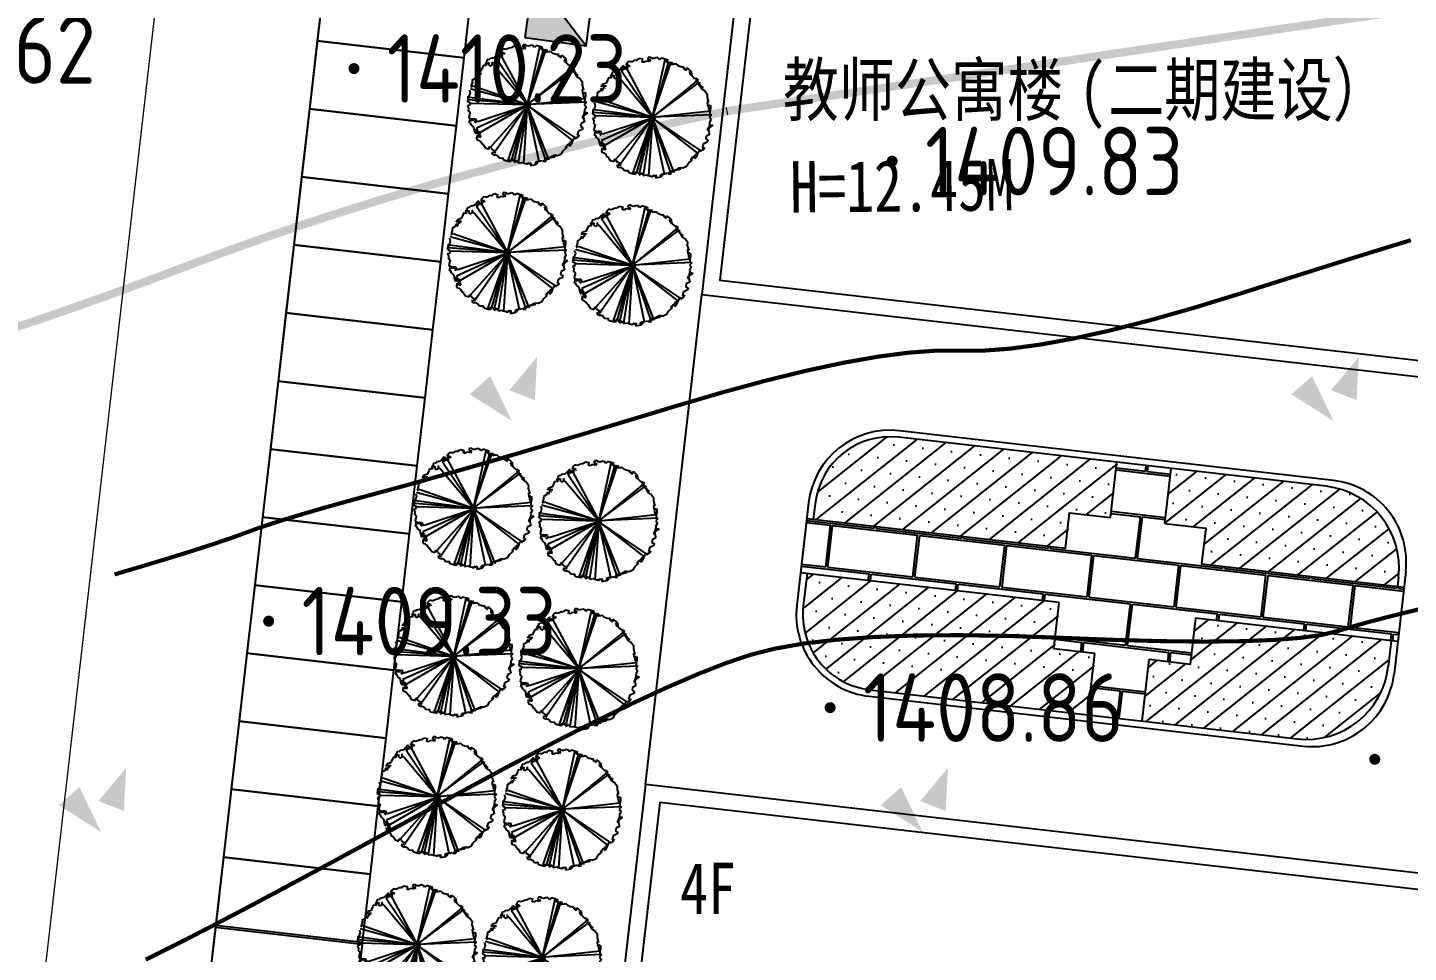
# Model space of a CAD drawing. Extents: x -2226 to 12369489, y -12501589 to 2275.
# Drawn here: x 5663798.2 to 5663848.6, y -6547780.7 to -6547747 of the extents above; entities that cross this region are included whole.
import ezdxf
from ezdxf.enums import TextEntityAlignment as Align

# ---------------------------------------------------------------- set-up
doc = ezdxf.new("R2010")
doc.units = 0
doc.header["$LTSCALE"] = 1000
doc.header["$MEASUREMENT"] = 0
doc.linetypes.add('DASHDOT2', pattern=[0.5, 0.25, -0.125, 0, -0.125])
doc.layers.get('0').update_dxf_attribs({"linetype": 'CONTINUOUS'})
for name, color, linetype in [('0-road', 33, 'CONTINUOUS'), ('0-tree', 93, 'CONTINUOUS'), ('DIM_SYMB', 3, 'CONTINUOUS'), ('DXPM', 7, 'CONTINUOUS'), ('PUB_TEXT', 7, 'CONTINUOUS'), ('停车位', 8, 'CONTINUOUS'), ('周边地形图', 8, 'CONTINUOUS'), ('建筑轮廓', 2, 'CONTINUOUS'), ('看线', 92, 'CONTINUOUS'), ('细线', 7, 'CONTINUOUS'), ('车行道', 5, 'CONTINUOUS')]:
    doc.layers.add(name, color=color, linetype=linetype)
doc.layers.add('道路红线', color=1, linetype='CONTINUOUS', lineweight=0)
doc.styles.add('HT', font='simhei.ttf', dxfattribs={"width": 0.8})
doc.styles.get("Standard").update_dxf_attribs({"font": 'GBENOR', "bigfont": 'GBCBIG'})

# ---------------------------------------------------------------- blocks, each defined once
blk = doc.blocks.new('gc090')
for points in [[(1.066664264448598, 1.447248345289473, 0, 1, 0), (0.5202711593830847, 0.0485314846702292, 1, 1, 0)], [(-1.015866279920209, 0.4106730617907255, 1, 0, 0), (0.1514897088177749, -0.9020290652614376, 0, 0, 0)]]:
    blk.add_lwpolyline(points, format="xyseb")
blk = doc.blocks.new('wqeqweq')
at = {"layer": '0-tree', "color": 76}
for p, q in [((163905.0637542964, -121938.9415297922), (163812.1347354591, -122021.4863446617)), ((163967.0155692982, -121938.9415297922), (163905.0637542964, -121938.9415297922)), ((164049.6205819687, -121835.7616427547), (163967.0155692982, -121907.9881671732)), ((163967.0155692982, -121907.9881671732), (163967.0155692982, -121938.9415297922)), ((164142.549600806, -121835.7616427547), (164049.6205819687, -121835.7616427547)), ((164183.8508108071, -121835.7616427547), (164142.549600806, -121835.7616427547)), ((164163.2002058068, -121856.3967149184), (164183.8508108071, -121835.7616427547)), ((164173.5268046409, -121928.6247480795), (164163.2002058068, -121856.3967149184)), ((164245.802625809, -121918.3064576286), (164173.5268046409, -121928.6247480795)), ((164266.4558234782, -121877.0332958203), (164245.802625809, -121918.3064576286)), ((164380.0354473157, -121835.7616427547), (164266.4558234782, -121877.0332958203)), ((164421.3366573162, -121680.9887947241), (164338.7342373141, -121701.6253756217)), ((164338.7342373141, -121701.6253756217), (164338.7342373141, -121784.1701904955)), ((164338.7342373141, -121784.1701904955), (164390.3594534814, -121784.1701904955)), ((164421.3366573162, -121856.3967149184), (164380.0354473157, -121835.7616427547)), ((164390.3594534814, -121784.1701904955), (164411.0100584817, -121753.2168278852)), ((164411.0100584817, -121753.2168278852), (164441.9872623171, -121815.1250618484)), ((164483.2884723181, -121701.6253756217), (164421.3366573162, -121680.9887947241)), ((164441.9872623171, -121815.1250618484), (164421.3366573162, -121825.4433523038)), ((164421.3366573162, -121825.4433523038), (164421.3366573162, -121856.3967149184)), ((164545.2428799883, -121691.3070851707), (164483.2884723181, -121701.6253756217)), ((164638.1718988256, -121629.3988512032), (164545.2428799883, -121691.3070851707)), ((164741.4275164969, -121650.0354321051), (164638.1718988256, -121629.3988512032)), ((164762.0781214977, -121680.9887947241), (164741.4275164969, -121650.0354321051)), ((164803.3793314994, -121608.7622702969), (164762.0781214977, -121680.9887947241)), ((164855.0071403344, -121598.4439798503), (164803.3793314994, -121608.7622702969)), ((164978.9107703382, -121598.4439798503), (164855.0071403344, -121598.4439798503)), ((165083.5171683241, -123762.9735811122), (164947.9361591717, -121608.7622702969)), ((164947.9361591717, -121608.7622702969), (164968.5867641726, -121650.0354321051)), ((164968.5867641726, -121650.0354321051), (165030.5385791739, -121660.3537225604)), ((165061.5157830093, -121608.7622702969), (164978.9107703382, -121598.4439798503)), ((165030.5385791739, -121660.3537225604), (165061.5157830093, -121691.3070851707)), ((165040.8651780085, -121639.7171416585), (165061.5157830093, -121608.7622702969)), ((165040.8651780085, -121691.3070851707), (165040.8651780085, -121639.7171416585)), ((165092.4929868447, -121680.9887947241), (165040.8651780085, -121691.3070851707)), ((165061.5157830093, -121691.3070851707), (165092.4929868447, -121691.3070851707)), ((165083.5171683241, -123762.9735811122), (165185.4220056814, -121629.3988512032)), ((165092.4929868447, -121691.3070851707), (165083.5171683241, -123762.9735811122)), ((165123.4675980106, -121660.3537225604), (165092.4929868447, -121680.9887947241)), ((165154.444801846, -121691.3070851707), (165123.4675980106, -121660.3537225604)), ((165144.1182030114, -121732.580246979), (165154.444801846, -121691.3070851707)), ((165185.4220056814, -121629.3988512032), (165257.7004195173, -121680.9887947241)), ((165257.7004195173, -121680.9887947241), (165195.7460118466, -121701.6253756217)), ((165195.7460118466, -121701.6253756217), (165247.3738206827, -121711.943666077)), ((165247.3738206827, -121711.943666077), (165329.9788333538, -121670.6705042688)), ((165329.9788333538, -121670.6705042688), (165350.629438354, -121650.0354321051)), ((165350.629438354, -121650.0354321051), (165453.8824633576, -121701.6253756217)), ((165453.8824633576, -121701.6253756217), (165515.8368710278, -121701.6253756217)), ((165515.8368710278, -121701.6253756217), (165536.4874760281, -121701.6253756217)), ((165536.4874760281, -121701.6253756217), (165660.3936987007, -121701.6253756217)), ((165722.3455137021, -121753.2168278852), (165639.7430936999, -121680.9887947241)), ((165639.7430936999, -121680.9887947241), (165732.6721125372, -121753.2168278852)), ((165660.3936987007, -121701.6253756217), (165722.3455137021, -121753.2168278852)), ((165732.6721125372, -121753.2168278852), (165753.3227175375, -121773.8519000446)), ((165753.3227175375, -121773.8519000446), (165804.9505263737, -121773.8519000446)), ((165804.9505263737, -121773.8519000446), (165784.2973287034, -121691.3070851707)), ((165784.2973287034, -121691.3070851707), (165856.5757425399, -121711.943666077)), ((165856.5757425399, -121711.943666077), (165980.4819652126, -121773.8519000446)), ((166032.1097740482, -121897.6698767223), (165928.8541563763, -121794.4884809465)), ((165928.8541563763, -121794.4884809465), (165959.8313602118, -121877.0332958203)), ((165959.8313602118, -121877.0332958203), (166063.086977883, -121918.3064576286)), ((165980.4819652126, -121773.8519000446), (166032.1097740482, -121897.6698767223)), ((166063.086977883, -121918.3064576286), (166176.6666017211, -121980.2146915961)), ((166176.6666017211, -121980.2146915961), (166197.3172067214, -121959.5781106942)), ((166197.3172067214, -121959.5781106942), (166310.8968305589, -121990.532982047)), ((166300.5728243927, -122031.8046351127), (166228.2944105568, -121969.8964011451)), ((166228.2944105568, -121969.8964011451), (166228.2944105568, -122021.4863446617)), ((163399.1148574422, -122475.4835808304), (163316.512437439, -122516.7567426386)), ((163430.092061277, -122465.1652903794), (163399.1148574422, -122475.4835808304)), ((163492.0438762789, -122351.6671128909), (163430.092061277, -122465.1652903794)), ((163533.3476789483, -122269.1222980214), (163492.0438762789, -122351.6671128909)), ((163512.6944812797, -122372.3021850503), (163584.9728951157, -122331.030531989)), ((163553.9982839491, -122434.2119277648), (163512.6944812797, -122372.3021850503)), ((163584.9728951157, -122258.8040075661), (163533.3476789483, -122269.1222980214)), ((163533.3476789483, -122454.8485086667), (163646.9273027864, -122279.4405884724)), ((165083.5171683241, -123762.9735811122), (163533.3476789483, -122454.8485086667)), ((163584.9728951157, -122392.9387659566), (163553.9982839491, -122434.2119277648)), ((163584.9728951157, -122331.030531989), (163584.9728951157, -122258.8040075661)), ((163595.2994939508, -122361.9854033462), (163584.9728951157, -122392.9387659566)), ((163646.9273027864, -122351.6671128909), (163595.2994939508, -122361.9854033462)), ((163646.9273027864, -122104.0326682781), (163626.2766977856, -122207.2125553069)), ((163626.2766977856, -122207.2125553069), (163646.9273027864, -122165.9409022413)), ((163688.2285127876, -122042.1229255636), (163646.9273027864, -122104.0326682781)), ((163646.9273027864, -122165.9409022413), (163708.8791177878, -122176.2591926967)), ((163646.9273027864, -122279.4405884724), (165083.5171683241, -123762.9735811122)), ((163729.5297227881, -122289.7573701808), (163646.9273027864, -122351.6671128909)), ((163760.5069266234, -122227.8491362132), (163657.2513089521, -122238.1674266642)), ((163657.2513089521, -122238.1674266642), (163657.2513089521, -122269.1222980214)), ((163657.2513089521, -122269.1222980214), (163657.2513089521, -122289.7573701808)), ((163657.2513089521, -122289.7573701808), (163729.5297227881, -122289.7573701808)), ((163760.5069266234, -122042.1229255636), (163688.2285127876, -122042.1229255636)), ((163708.8791177878, -122176.2591926967), (163770.833525458, -122186.5774831476)), ((163812.1347354591, -122021.4863446617), (163760.5069266234, -122042.1229255636)), ((163770.833525458, -122186.5774831476), (163760.5069266234, -122227.8491362132)), ((166310.8968305589, -121990.532982047), (165083.5171683241, -123762.9735811122)), ((165083.5171683241, -123762.9735811122), (166383.1752443954, -122062.7595064699)), ((166228.2944105568, -122021.4863446617), (166310.8968305589, -122104.0326682781)), ((166331.5474355597, -122093.7143778228), (166300.5728243927, -122031.8046351127)), ((166310.8968305589, -122104.0326682781), (166434.8030532311, -122186.5774831476)), ((166465.7802570659, -122165.9409022413), (166331.5474355597, -122093.7143778228)), ((166383.1752443954, -122062.7595064699), (166383.1752443954, -122145.3043213438)), ((166383.1752443954, -122145.3043213438), (166465.7802570659, -122186.5774831476)), ((166434.8030532311, -122186.5774831476), (166527.7320720678, -122279.4405884724)), ((166486.4308620673, -122196.894264856), (166465.7802570659, -122165.9409022413)), ((166465.7802570659, -122186.5774831476), (166558.7092759032, -122248.4857171151)), ((166569.0332820689, -122217.5308457623), (166486.4308620673, -122196.894264856)), ((166527.7320720678, -122279.4405884724), (166600.0104859043, -122310.3939510871)), ((166558.7092759032, -122248.4857171151), (166569.0332820689, -122217.5308457623)), ((166600.0104859043, -122310.3939510871), (166630.9876897396, -122289.7573701808)), ((166630.9876897396, -122289.7573701808), (166775.544517412, -122403.2570564075)), ((166775.544517412, -122403.2570564075), (166806.5191285785, -122527.0750330895)), ((163140.9784059318, -122867.5725830315), (163120.3278009309, -122991.3890509666)), ((163120.3278009309, -122991.3890509666), (163120.3278009309, -123032.6622127748)), ((163244.234023603, -122805.6643490596), (163140.9784059318, -122826.2994212189)), ((163140.9784059318, -122826.2994212189), (163140.9784059318, -122867.5725830315)), ((163244.234023603, -122712.8012437348), (163192.6062147674, -122712.8012437348)), ((163192.6062147674, -122712.8012437348), (163244.234023603, -122805.6643490596)), ((163202.932813602, -122743.7546063494), (163306.1858386049, -122671.5280819266)), ((163223.5834186022, -122681.8463723819), (163202.932813602, -122743.7546063494)), ((163275.2112274384, -122578.6649766018), (163223.5834186022, -122578.6649766018)), ((163223.5834186022, -122578.6649766018), (163223.5834186022, -122681.8463723819)), ((163244.234023603, -122774.7094777067), (163244.234023603, -122712.8012437348)), ((163316.512437439, -122516.7567426386), (163275.2112274384, -122578.6649766018)), ((163306.1858386049, -122671.5280819266), (163326.8364436057, -122754.0728968004)), ((163326.8364436057, -122754.0728968004), (163409.4414562768, -122774.7094777067)), ((163409.4414562768, -122774.7094777067), (163450.7426662779, -122702.4829532838)), ((163450.7426662779, -122650.891501029), (163419.7654624425, -122630.2564288609)), ((163419.7654624425, -122630.2564288609), (163440.4186601116, -122712.8012437348)), ((163440.4186601116, -122712.8012437348), (163512.6944812797, -122702.4829532838)), ((163450.7426662779, -122702.4829532838), (163450.7426662779, -122650.891501029)), ((163512.6944812797, -122702.4829532838), (165083.5171683241, -123762.9735811122)), ((165083.5171683241, -123762.9735811122), (167044.0049750882, -122970.7539788029)), ((166806.5191285785, -122527.0750330895), (166909.7747462504, -122692.1646628328)), ((166909.7747462504, -122692.1646628328), (166858.1469374142, -122671.5280819266)), ((166858.1469374142, -122671.5280819266), (166858.1469374142, -122692.1646628328)), ((166858.1469374142, -122692.1646628328), (166899.4481474152, -122795.3460586086)), ((166899.4481474152, -122795.3460586086), (166920.098752416, -122815.9811307679)), ((166920.098752416, -122815.9811307679), (166982.0531600863, -122754.0728968004)), ((166971.7265612522, -122898.5259456418), (166930.4253512507, -122785.0277681576)), ((167044.0049750882, -122970.7539788029), (166971.7265612522, -122898.5259456418)), ((166982.0531600863, -122754.0728968004), (167013.0277712534, -122805.6643490596)), ((167013.0277712534, -122805.6643490596), (167033.6809689225, -122877.8908734781)), ((167033.6809689225, -122877.8908734781), (167044.0049750882, -123001.7073414132)), ((162996.4215782588, -123362.8414722614), (162893.1685532563, -123476.3411584881)), ((162893.1685532563, -123476.3411584881), (162924.1431644229, -123507.296029841)), ((162996.4215782588, -123115.2070276486), (162975.7709732585, -123208.0701329691)), ((162975.7709732585, -123208.0701329691), (162986.0975720931, -123177.1152616118)), ((163017.0721832596, -123269.9783669366), (162975.7709732585, -123321.5698191958)), ((162975.7709732585, -123321.5698191958), (162996.4215782588, -123362.8414722614)), ((162986.0975720931, -123177.1152616118), (163161.6290109326, -123135.8436085462)), ((163120.3278009309, -123032.6622127748), (162996.4215782588, -123115.2070276486)), ((163048.0493870944, -123352.5231818104), (163017.0721832596, -123269.9783669366)), ((163161.6290109326, -123135.8436085462), (163037.7253809288, -123166.7969711608)), ((163037.7253809288, -123166.7969711608), (163110.0012020963, -123208.0701329691)), ((163058.375985929, -123259.6600764856), (163048.0493870944, -123352.5231818104)), ((163099.6771959306, -123239.0250043263), (163058.375985929, -123239.0250043263)), ((163058.375985929, -123239.0250043263), (163058.375985929, -123259.6600764856)), ((163110.0012020963, -123208.0701329691), (163099.6771959306, -123239.0250043263)), ((167147.2605927601, -123084.252156287), (165083.5171683241, -123762.9735811122)), ((167044.0049750882, -123001.7073414132), (167064.655580089, -123084.252156287)), ((167064.655580089, -123084.252156287), (167126.6099877593, -123094.570446738)), ((167126.6099877593, -123104.8887371933), (167085.3061850898, -123197.7518425181)), ((167085.3061850898, -123197.7518425181), (167126.6099877593, -123228.706713871)), ((167126.6099877593, -123094.570446738), (167147.2605927601, -123084.252156287)), ((167126.6099877593, -123228.706713871), (167167.9111977608, -123249.3417860303)), ((167167.9111977608, -123249.3417860303), (167136.9339939255, -123373.1597627167)), ((167136.9339939255, -123373.1597627167), (167157.5845989263, -123424.749706229)), ((167157.5845989263, -123424.749706229), (167167.9111977608, -123538.24939246)), ((167281.4908215979, -123445.3862871352), (167167.9111977608, -123589.8408447148)), ((167178.2377965949, -123455.7045775862), (167281.4908215979, -123445.3862871352)), ((167178.2377965949, -123558.8859733619), (167178.2377965949, -123455.7045775862)), ((162893.1685532563, -123837.475289332), (162934.4697632575, -123878.7469423976)), ((162924.1431644229, -123507.296029841), (162924.1431644229, -123631.1124977804)), ((162924.1431644229, -123631.1124977804), (162924.1431644229, -123703.3390222033)), ((162924.1431644229, -123703.3390222033), (162986.0975720931, -123641.4307882314)), ((162934.4697632575, -123878.7469423976), (162965.4469670928, -123950.9749755631)), ((162955.1203682577, -123785.8838370728), (162944.7937694231, -123754.9304744581)), ((165083.5171683241, -123762.9735811122), (162955.1203682577, -123785.8838370728)), ((165083.5171683241, -123762.9735811122), (162955.1203682577, -124188.2911297249)), ((162965.4469670928, -123950.9749755631), (162955.1203682577, -123992.2466286243)), ((162955.1203682577, -123992.2466286243), (162955.1203682577, -124023.2014999816)), ((162975.7709732585, -124074.7914434982), (165083.5171683241, -123762.9735811122)), ((162986.0975720931, -123641.4307882314), (165083.5171683241, -123762.9735811122)), ((165040.5877624735, -123787.6128560634), (163064.9665493835, -124290.4782641464)), ((163512.6944812797, -124848.651157445), (165083.5171683241, -123788.1605296166)), ((165083.5171683241, -123788.1605296166), (163533.3476789483, -125096.2856020622)), ((163646.9273027864, -125271.6935222564), (165083.5171683241, -123788.1605296166)), ((165105.8193031917, -123778.2993881646), (164211.1982786724, -125622.1397207195)), ((165077.8625582167, -123824.8622014307), (164425.5341876996, -125733.8877568214)), ((165083.5171683241, -123788.1605296166), (164947.9361591717, -125942.3718404319)), ((165092.4929868447, -125859.8270255581), (165083.5171683241, -123788.1605296166)), ((165083.5171683241, -123788.1605296166), (165185.4220056814, -125921.7352595256)), ((166310.8968305589, -125560.6011286818), (165083.5171683241, -123788.1605296166)), ((165083.5171683241, -123788.1605296166), (166383.1752443954, -125488.3746042589)), ((167147.2605927601, -124466.8819544418), (165083.5171683241, -123788.1605296166)), ((165083.5171683241, -123788.1605296166), (167044.0049750882, -124580.380131926)), ((165087.1806089854, -123778.2993881646), (165534.4911212447, -125864.2612199739)), ((165087.1806089854, -123796.9248152196), (166056.3538176588, -125631.4531886182)), ((165087.1806089854, -123806.2367743714), (165338.793906424, -125882.8851382906)), ((167167.9111977608, -123538.24939246), (167136.9339939255, -123662.0673691377)), ((167136.9339939255, -123662.0673691377), (167167.9111977608, -123672.3856595887)), ((167260.8402165976, -123796.2021275281), (167157.5845989263, -123889.0652328486)), ((167157.5845989263, -123889.0652328486), (167167.9111977608, -123992.2466286243)), ((167167.9111977608, -123672.3856595887), (167178.2377965949, -123558.8859733619)), ((167167.9111977608, -123589.8408447148), (167188.5618027611, -123672.3856595887)), ((167167.9111977608, -123992.2466286243), (167260.8402165976, -124012.8832095262)), ((167188.5618027611, -123672.3856595887), (167260.8402165976, -123796.2021275281)), ((162955.1203682577, -124095.4280244001), (162913.8191582566, -124064.4731530428)), ((162913.8191582566, -124064.4731530428), (162934.4697632575, -124157.3362583676)), ((162934.4697632575, -124157.3362583676), (162944.7937694231, -124250.1993636924)), ((162955.1203682577, -124023.2014999816), (162944.7937694231, -124074.7914434982)), ((162944.7937694231, -124074.7914434982), (162975.7709732585, -124074.7914434982)), ((162944.7937694231, -124250.1993636924), (163017.0721832596, -124260.5176541434)), ((162955.1203682577, -124147.0179679167), (162955.1203682577, -124095.4280244001)), ((162955.1203682577, -124188.2911297249), (162955.1203682577, -124147.0179679167)), ((163027.3987820942, -124384.3356308254), (162996.4215782588, -124404.9707029848)), ((162996.4215782588, -124404.9707029848), (163058.375985929, -124487.5155178586)), ((163017.0721832596, -124260.5176541434), (163079.0265909298, -124281.1542350497)), ((163058.375985929, -124394.6524125338), (163027.3987820942, -124384.3356308254)), ((163089.3505970956, -124291.4725255006), (163048.0493870944, -124301.790815956)), ((163048.0493870944, -124301.790815956), (163058.375985929, -124394.6524125338)), ((163058.375985929, -124487.5155178586), (163068.6999920953, -124570.0603327281)), ((163079.0265909298, -124281.1542350497), (163089.3505970956, -124291.4725255006)), ((167044.0049750882, -124549.4267693157), (167064.655580089, -124466.8819544418)), ((167064.655580089, -124466.8819544418), (167126.6099877593, -124456.5636639909)), ((167136.9339939255, -124446.243864793), (167095.6327839244, -124425.6072838911)), ((167095.6327839244, -124425.6072838911), (167095.6327839244, -124487.5155178586)), ((167126.6099877593, -124456.5636639909), (167147.2605927601, -124466.8819544418)), ((167167.9111977608, -124167.6545488229), (167136.9339939255, -124177.9728392695)), ((167136.9339939255, -124177.9728392695), (167136.9339939255, -124343.0624690172)), ((167136.9339939255, -124343.0624690172), (167157.5845989263, -124343.0624690172)), ((167178.2377965949, -124415.2889934401), (167136.9339939255, -124446.243864793)), ((167157.5845989263, -124343.0624690172), (167219.5390065965, -124312.10759766)), ((167260.8402165976, -124085.1097339491), (167167.9111977608, -124167.6545488229)), ((167219.5390065965, -124312.10759766), (167178.2377965949, -124415.2889934401)), ((167260.8402165976, -124012.8832095262), (167260.8402165976, -124085.1097339491)), ((163068.6999920953, -124570.0603327281), (163099.6771959306, -124570.0603327281)), ((163099.6771959306, -124570.0603327281), (163140.9784059318, -124601.0152040853)), ((163140.9784059318, -124601.0152040853), (163151.3050047658, -124642.2883658935)), ((163151.3050047658, -124642.2883658935), (163151.3050047658, -124735.1514712183)), ((163151.3050047658, -124735.1514712183), (163161.6290109326, -124817.6962860878)), ((163161.6290109326, -124817.6962860878), (163357.8136474406, -124807.3779956368)), ((163223.5834186022, -124869.287738347), (163202.932813602, -124807.3795043794)), ((163202.932813602, -124807.3795043794), (163306.1858386049, -124879.6060288023)), ((163223.5834186022, -124972.4691341271), (163223.5834186022, -124869.287738347)), ((163275.2112274384, -124972.4691341271), (163223.5834186022, -124972.4691341271)), ((163316.512437439, -125034.3773680903), (163275.2112274384, -124972.4691341271)), ((163306.1858386049, -124879.6060288023), (163326.8364436057, -124797.0612139284)), ((163326.8364436057, -124797.0612139284), (163409.4414562768, -124776.4246330222)), ((163357.8136474406, -124807.3779956368), (163337.1630424403, -124879.6045200597)), ((163409.4414562768, -124776.4246330222), (163450.7426662779, -124848.651157445)), ((163419.7654624425, -124920.8776818679), (163440.4186601116, -124838.3328669941)), ((163450.7426662779, -124900.2426096998), (163419.7654624425, -124920.8776818679)), ((163440.4186601116, -124838.3328669941), (163512.6944812797, -124848.651157445)), ((163450.7426662779, -124848.651157445), (163450.7426662779, -124900.2426096998)), ((166806.5191285785, -125024.0590776393), (166909.7747462504, -124858.969447896)), ((166858.1469374142, -124858.969447896), (166899.4481474152, -124755.7880521202)), ((166909.7747462504, -124858.969447896), (166858.1469374142, -124879.6060288023)), ((166858.1469374142, -124879.6060288023), (166858.1469374142, -124858.969447896)), ((166899.4481474152, -124755.7880521202), (166920.098752416, -124735.1529799609)), ((166920.098752416, -124735.1529799609), (166982.0531600863, -124797.0612139284)), ((166971.7265612522, -124652.608165087), (166930.4253512507, -124766.1063425712)), ((167044.0049750882, -124580.380131926), (166971.7265612522, -124652.608165087)), ((166982.0531600863, -124797.0612139284), (167013.0277712534, -124745.4697616693)), ((167013.0277712534, -124745.4697616693), (167033.6809689225, -124673.2432372508)), ((167033.6809689225, -124673.2432372508), (167044.0049750882, -124549.4267693157)), ((163399.1148574422, -125075.6505298985), (163316.512437439, -125034.3773680903)), ((163430.092061277, -125085.9688203494), (163399.1148574422, -125075.6505298985)), ((163492.0438762789, -125199.4669978379), (163430.092061277, -125085.9688203494)), ((163533.3476789483, -125282.0118127074), (163492.0438762789, -125199.4669978379)), ((163553.9982839491, -125116.9221829641), (163512.6944812797, -125178.8319256742)), ((163512.6944812797, -125178.8319256742), (163584.9728951157, -125220.1035787398)), ((163533.3476789483, -125096.2856020622), (163646.9273027864, -125271.6935222564)), ((163584.9728951157, -125292.3301031627), (163533.3476789483, -125282.0118127074)), ((163584.9728951157, -125158.1953447723), (163553.9982839491, -125116.9221829641)), ((163595.2994939508, -125189.1487073826), (163584.9728951157, -125158.1953447723)), ((163584.9728951157, -125220.1035787398), (163584.9728951157, -125292.3301031627)), ((163646.9273027864, -125199.4669978379), (163595.2994939508, -125189.1487073826)), ((163646.9273027864, -125447.1014424507), (163626.2766977856, -125343.9215554219)), ((163626.2766977856, -125343.9215554219), (163646.9273027864, -125385.1932084875)), ((163729.5297227881, -125261.376740548), (163646.9273027864, -125199.4669978379)), ((163646.9273027864, -125385.1932084875), (163708.8791177878, -125374.8749180322)), ((163688.2285127876, -125509.0111851652), (163646.9273027864, -125447.1014424507)), ((163657.2513089521, -125282.0118127074), (163657.2513089521, -125261.376740548)), ((163657.2513089521, -125261.376740548), (163729.5297227881, -125261.376740548)), ((163657.2513089521, -125312.9666840646), (163657.2513089521, -125282.0118127074)), ((163760.5069266234, -125323.2849745156), (163657.2513089521, -125312.9666840646)), ((163760.5069266234, -125509.0111851652), (163688.2285127876, -125509.0111851652)), ((163708.8791177878, -125374.8749180322), (163770.833525458, -125364.5566275812)), ((163770.833525458, -125364.5566275812), (163760.5069266234, -125323.2849745156)), ((163812.1347354591, -125529.6477660671), (163760.5069266234, -125509.0111851652)), ((166228.2944105568, -125529.6477660671), (166310.8968305589, -125447.1014424507)), ((166331.5474355597, -125457.419732906), (166300.5728243927, -125519.3294756162)), ((166310.8968305589, -125447.1014424507), (166434.8030532311, -125364.5566275812)), ((166465.7802570659, -125385.1932084875), (166331.5474355597, -125457.419732906)), ((166383.1752443954, -125405.8297893851), (166465.7802570659, -125364.5566275812)), ((166383.1752443954, -125488.3746042589), (166383.1752443954, -125405.8297893851)), ((166434.8030532311, -125364.5566275812), (166527.7320720678, -125271.6935222564)), ((166465.7802570659, -125364.5566275812), (166558.7092759032, -125302.6483936137)), ((166486.4308620673, -125354.2398458728), (166465.7802570659, -125385.1932084875)), ((166569.0332820689, -125333.6032649666), (166486.4308620673, -125354.2398458728)), ((166527.7320720678, -125271.6935222564), (166600.0104859043, -125240.7401596418)), ((166558.7092759032, -125302.6483936137), (166569.0332820689, -125333.6032649666)), ((166600.0104859043, -125240.7401596418), (166630.9876897396, -125261.376740548)), ((166630.9876897396, -125261.376740548), (166775.544517412, -125147.8770543213)), ((166775.544517412, -125147.8770543213), (166806.5191285785, -125024.0590776393)), ((163905.0637542964, -125612.1925809366), (163812.1347354591, -125529.6477660671)), ((163967.0155692982, -125612.1925809366), (163905.0637542964, -125612.1925809366)), ((163967.0155692982, -125643.1459435556), (163967.0155692982, -125612.1925809366)), ((164049.6205819687, -125715.3724679741), (163967.0155692982, -125643.1459435556)), ((164142.549600806, -125715.3724679741), (164049.6205819687, -125715.3724679741)), ((164183.8508108071, -125715.3724679741), (164142.549600806, -125715.3724679741)), ((164173.5268046409, -125622.5093626493), (164163.2002058068, -125694.7373958104)), ((164163.2002058068, -125694.7373958104), (164183.8508108071, -125715.3724679741)), ((164245.802625809, -125632.8276531003), (164173.5268046409, -125622.5093626493)), ((164266.4558234782, -125674.1008149085), (164245.802625809, -125632.8276531003)), ((164380.0354473157, -125715.3724679741), (164266.4558234782, -125674.1008149085)), ((164338.7342373141, -125849.5087351071), (164338.7342373141, -125766.9639202333)), ((164338.7342373141, -125766.9639202333), (164390.3594534814, -125766.9639202333)), ((164421.3366573162, -125870.1453160047), (164338.7342373141, -125849.5087351071)), ((164421.3366573162, -125694.7373958104), (164380.0354473157, -125715.3724679741)), ((164390.3594534814, -125766.9639202333), (164411.0100584817, -125797.9172828436)), ((164411.0100584817, -125797.9172828436), (164441.9872623171, -125736.0090488804)), ((164421.3366573162, -125725.6907584251), (164421.3366573162, -125694.7373958104)), ((164441.9872623171, -125736.0090488804), (164421.3366573162, -125725.6907584251)), ((164483.2884723181, -125849.5087351071), (164421.3366573162, -125870.1453160047)), ((164545.2428799883, -125859.8270255581), (164483.2884723181, -125849.5087351071)), ((164638.1718988256, -125921.7352595256), (164545.2428799883, -125859.8270255581)), ((164741.4275164969, -125901.0986786237), (164638.1718988256, -125921.7352595256)), ((164762.0781214977, -125870.1453160047), (164741.4275164969, -125901.0986786237)), ((164803.3793314994, -125942.3718404319), (164762.0781214977, -125870.1453160047)), ((164855.0071403344, -125952.6901308785), (164803.3793314994, -125942.3718404319)), ((164978.9107703382, -125952.6901308785), (164855.0071403344, -125952.6901308785)), ((164947.9361591717, -125942.3718404319), (164968.5867641726, -125901.0986786237)), ((164968.5867641726, -125901.0986786237), (165030.5385791739, -125890.7803881684)), ((165061.5157830093, -125942.3718404319), (164978.9107703382, -125952.6901308785)), ((165030.5385791739, -125890.7803881684), (165061.5157830093, -125859.8270255581)), ((165092.4929868447, -125870.1453160047), (165040.8651780085, -125859.8270255581)), ((165040.8651780085, -125859.8270255581), (165040.8651780085, -125911.4169690703)), ((165040.8651780085, -125911.4169690703), (165061.5157830093, -125942.3718404319)), ((165061.5157830093, -125859.8270255581), (165092.4929868447, -125859.8270255581)), ((165123.4675980106, -125890.7803881684), (165092.4929868447, -125870.1453160047)), ((165154.444801846, -125859.8270255581), (165123.4675980106, -125890.7803881684)), ((165144.1182030114, -125818.5538637499), (165154.444801846, -125859.8270255581)), ((165185.4220056814, -125921.7352595256), (165257.7004195173, -125870.1453160047)), ((165195.7460118466, -125849.5087351071), (165247.3738206827, -125839.1904446518)), ((165257.7004195173, -125870.1453160047), (165195.7460118466, -125849.5087351071)), ((165247.3738206827, -125839.1904446518), (165329.9788333538, -125880.46360646)), ((165329.9788333538, -125880.46360646), (165350.629438354, -125901.0986786237)), ((165350.629438354, -125901.0986786237), (165453.8824633576, -125849.5087351071)), ((165453.8824633576, -125849.5087351071), (165515.8368710278, -125849.5087351071)), ((165515.8368710278, -125849.5087351071), (165536.4874760281, -125849.5087351071)), ((165536.4874760281, -125849.5087351071), (165660.3936987007, -125849.5087351071)), ((165722.3455137021, -125797.9172828436), (165639.7430936999, -125870.1453160047)), ((165639.7430936999, -125870.1453160047), (165732.6721125372, -125797.9172828436)), ((165660.3936987007, -125849.5087351071), (165722.3455137021, -125797.9172828436)), ((165732.6721125372, -125797.9172828436), (165753.3227175375, -125777.2822106842)), ((165753.3227175375, -125777.2822106842), (165804.9505263737, -125777.2822106842)), ((165804.9505263737, -125777.2822106842), (165784.2973287034, -125859.8270255581)), ((165784.2973287034, -125859.8270255581), (165856.5757425399, -125839.1904446518)), ((165856.5757425399, -125839.1904446518), (165980.4819652126, -125777.2822106842)), ((166032.1097740482, -125653.4642340066), (165928.8541563763, -125756.6456297823)), ((165928.8541563763, -125756.6456297823), (165959.8313602118, -125674.1008149085)), ((165959.8313602118, -125674.1008149085), (166063.086977883, -125632.8276531003)), ((165980.4819652126, -125777.2822106842), (166032.1097740482, -125653.4642340066)), ((166063.086977883, -125632.8276531003), (166176.6666017211, -125570.9194191327)), ((166176.6666017211, -125570.9194191327), (166197.3172067214, -125591.5560000347)), ((166197.3172067214, -125591.5560000347), (166310.8968305589, -125560.6011286818)), ((166300.5728243927, -125519.3294756162), (166228.2944105568, -125581.2377095837)), ((166228.2944105568, -125581.2377095837), (166228.2944105568, -125529.6477660671))]:
    blk.add_line(p, q, dxfattribs=at)
for centre, radius in [((165077.8625582167, -123768.9874290041), 85.85817349985658), ((165068.544507448, -123731.7380836411), 75.07916482772126), ((165055.9778429865, -123786.79511759), 34.94139404797555), ((165105.8193031917, -123778.2993881646), 75.1199433496623), ((165083.0297466368, -123766.5206349007), 42.83945055427304)]:
    blk.add_circle(centre, radius, dxfattribs=at)
blk = doc.blocks.new('sdfasdfasddsdds')
at = {"layer": 'DXPM'}
h = blk.add_hatch(dxfattribs=at)
h.set_pattern_fill('SACNCR', color=60, scale=7999.999999999999, angle=-6.548838494753804, style=0)
h.set_pattern_definition([(38.45116150524619, (-946502002.2594559, -4490794054.68211), (-466.3854909122812, 587.3538744798662), []), (38.45116150524619, (-946501475.3897712, -4490794115.166302), (-466.3854909122812, 587.3538744798662), [0, -750])])
edge = h.paths.add_edge_path()
edge.add_line((6282702.659023867, -5411255.012252362), (6274745.948358594, -5410341.58863232))
edge.add_arc((6274431.170122235, -5413083.579635347), 2759.999999776482, 83.45116151249631, 173.4504833970743)
edge.add_line((6271689.182844997, -5412768.768945659), (6271624.1534641, -5413335.171998622))
edge.add_line((6271624.153464098, -5413335.171998629), (6280832.649333517, -5414392.299498082))
edge.add_line((6280832.649333517, -5414392.299498082), (6280981.479839793, -5413095.856918543))
edge.add_line((6280981.479839793, -5413095.856918543), (6282471.692341422, -5413266.932047189))
edge.add_line((6282471.692341424, -5413266.932047189), (6282702.659023869, -5411255.012252362))
edge = h.paths.add_edge_path()
edge.add_line((6281901.441912607, -5418234.307052064), (6280411.22941092, -5418063.231923411))
edge.add_line((6280411.229410921, -5418063.231923411), (6280604.549161858, -5416379.249500387))
edge.add_line((6280604.549161856, -5416379.249500395), (6271396.029776681, -5415322.119301353))
edge.add_line((6271396.029776682, -5415322.119301353), (6271260.310312985, -5416504.229872724))
edge.add_arc((6274002.297590503, -5416819.040561507), 2760.000000027979, 173.450483416408, 263.4511615040378)
edge.add_line((6273687.519353795, -5419561.03156448), (6281644.274228077, -5420474.460261554))
edge.add_line((6281644.274228076, -5420474.460261554), (6281901.441912606, -5418234.307052064))
h = blk.add_hatch(dxfattribs=at)
h.set_pattern_fill('AR-B816C', color=8, scale=200, angle=-6.548838494753804, style=0)
h.set_pattern_definition([(353.4511615052462, (0, 0), (1772.040139097197, 1407.079864623322), [3124.999999999999, -74.99999999999997]), (353.4511615052462, (-1581.006245427278, 256.9907623241374), (1772.040139097197, 1407.079864623322), [3124.999999999999, -74.99999999999997]), (83.45116150524619, (0, 0), (-1407.079864623321, 1772.040139097197), [-1675, 1525]), (83.45116150524619, (-74.51062508719966, 8.553756432981459), (-1407.079864623321, 1772.040139097197), [-1675, 1525])])
h.paths.add_polyline_path([(6285761.792542974, -5414958.16094922), (6285910.62304925, -5413661.718369679), (6284420.410547565, -5413490.643241026), (6284651.377229845, -5411478.723447635), (6282664.427227509, -5411250.62327617), (6282433.460545239, -5413262.543069481), (6280943.248043437, -5413091.467940815), (6280794.417537163, -5414387.910520355), (6271347.487667636, -5413303.411000336), (6271119.363980239, -5415290.358303062), (6280566.317365614, -5416374.86052268), (6280372.997614681, -5418058.842945697), (6281863.210116426, -5418229.918074355), (6281606.042431932, -5420470.071284019), (6283592.992434252, -5420698.171455609), (6283850.160118748, -5418458.018245902), (6285340.372620493, -5418629.093374562), (6285533.692371428, -5416945.110951546), (6292922.827436666, -5417793.377377334), (6293150.927608072, -5415806.427374993)])
at = {"layer": 'DXPM', "true_color": 0xa115b7}
h = blk.add_hatch(dxfattribs=at)
h.set_pattern_fill('SACNCR', color=202, scale=7999.999999999999, angle=-6.548838494753804, style=0)
h.set_pattern_definition([(38.45116150524619, (0, 0), (-466.3854909122812, 587.3538744798661), []), (38.45116150524619, (526.8696847923945, -60.4841920244483), (-466.3854909122812, 587.3538744798661), [0, -749.9999999999999])])
h.paths.add_polyline_path([(6290311.865792841, -5412128.542723542), (6284651.377229845, -5411478.723447634), (6284420.410547564, -5413490.643241026), (6285910.623049251, -5413661.71836968), (6285761.792542974, -5414958.16094922), (6292912.493607794, -5415779.055354395), (6292950.140539158, -5415451.117984152, 0.4142135623645905)])
h.paths.add_polyline_path([(6292576.056258337, -5418709.715985527), (6292684.393436389, -5417766.005356737), (6285533.692371427, -5416945.110951546), (6285340.372620493, -5418629.093374562), (6283850.160118749, -5418458.018245902), (6283592.992434253, -5420698.171455607), (6289253.480997442, -5421347.990731901, 0.4142135624000856)])
at = {"layer": 'DXPM', "color": 42, "elevation": 1400702, "flags": 128}
for points in [[(6282433.460545239, -5413262.543069481), (6282664.427227472, -5411250.623276505)], [(6284420.410547565, -5413490.643241027), (6284651.377229798, -5411478.723448051)], [(6271347.487667636, -5413303.411000336), (6280794.417537161, -5414387.910520354), (6280943.248043437, -5413091.467940815), (6282433.460545239, -5413262.543069481)], [(6284420.410547565, -5413490.643241027), (6285910.623049251, -5413661.71836968), (6285761.792542974, -5414958.16094922), (6293150.927608072, -5415806.427374993)], [(6281863.210116425, -5418229.918074355), (6280372.997614679, -5418058.842945696), (6280566.317365614, -5416374.86052268), (6271119.363980238, -5415290.358303062)], [(6292922.827436666, -5417793.377377334), (6285533.692371427, -5416945.110951546), (6285340.372620492, -5418629.093374562), (6283850.160118748, -5418458.018245902)], [(6281606.042431952, -5420470.071283852), (6281863.210116425, -5418229.918074355)], [(6283592.992434277, -5420698.171455398), (6283850.160118748, -5418458.018245902)]]:
    blk.add_lwpolyline(points, dxfattribs=at)
at = {"layer": '细线', "color": 0, "ltscale": 0.9}
blk.add_line((6271650.951048757, -5412764.379967944, 1400702), (6271585.921667865, -5413330.783020915, 1400702), dxfattribs=at)
at = {"layer": '细线', "color": 62, "ltscale": 0.9}
blk.add_line((6271357.797980528, -5415317.730323648, 1400702), (6271222.078516803, -5416499.840895008, 1400702), dxfattribs=at)
at = {"layer": '细线', "color": 62, "ltscale": 0.9, "elevation": 1400702}
for points in [[(6290577.671813667, -5411917.480742936), (6274735.020892511, -5410098.757883298)], [(6290311.865792841, -5412128.542723542), (6274707.6488719, -5410337.191883799)], [(6271412.517372454, -5412737.005126142), (6270983.644840384, -5416472.466053194)], [(6273621.86311807, -5419795.070569639), (6289464.542977226, -5421613.796752681)], [(6273649.16738456, -5419556.628791007), (6289253.480997442, -5421347.990731901)]]:
    blk.add_lwpolyline(points, dxfattribs=at)
at = {"layer": '细线', "color": 62}
for points in [[(6292950.140539158, -5415451.117984152, 0.4142135623645905), (6290311.865792841, -5412128.542723542, 0.4142135623645905)], [(6293215.946560109, -5415240.05600356, 0.4142135623768507), (6290577.671813667, -5411917.480742936, 0.4142135623768507)], [(6289253.480997442, -5421347.990731901, 0.4142135624000855), (6292576.056258337, -5418709.715985527, 0.4142135624000855)], [(6289464.542977226, -5421613.796752681, 0.4142135623938702), (6292787.118238057, -5418975.522006301, 0.4142135623938702)]]:
    blk.add_lwpolyline(points, format="xyb", dxfattribs=at)
at = {"layer": '细线', "color": 62, "elevation": 1400702}
blk.add_lwpolyline([(6293215.946560109, -5415240.05600356), (6292787.118238057, -5418975.522006301)], dxfattribs=at)
at = {"layer": '细线', "color": 7, "elevation": 1400702}
for points in [[(6292950.140539158, -5415451.117984152), (6292912.493607794, -5415779.055354395)], [(6292684.393436389, -5417766.005356736), (6292576.056258337, -5418709.715985527)]]:
    blk.add_lwpolyline(points, dxfattribs=at)
at = {"layer": '细线', "color": 62, "ltscale": 0.9}
for centre, radius, start, end in [((6274392.938326281, -5413079.190657665, 1400702), 3000, 83.45116150463684, 173.4504833924296), ((6274392.938326281, -5413079.190657665, 1400702), 2759.999999999999, 83.45116150463684, 173.4504833924296), ((6273964.065794212, -5416814.651584717, 1400702), 3000, 173.4504833924296, 263.4511615046368), ((6273964.065794212, -5416814.651584717, 1400702), 2759.999999999999, 173.4504833924296, 263.4511615046368)]:
    blk.add_arc(centre, radius, start, end, dxfattribs=at)

msp = doc.modelspace()

# ---------------------------------------------------------------- hatches: boundary and pattern name
at = {"layer": '看线'}
msp.add_hatch(color=256, dxfattribs=at).paths.add_polyline_path([(5663816.308060388, -6547747.321434814), (5663818.537674514, -6547747.623662156), (5663816.610287168, -6547745.09182484)])

# ---------------------------------------------------------------- linework, layer by layer
at = {"color": 7}
msp.add_lwpolyline([(5663820.706315192, -6547774.584235832), (5663822.759216735, -6547756.70168581)], dxfattribs=at)
at = {"layer": 'DIM_SYMB'}
msp.add_lwpolyline([(5663803.864017135, -6547767.862382638, 0, 0, 0), (5663803.864017135, -6547767.862382638, 0, 0, 0), (5663803.416160353, -6547773.869695217, 0.8000000000000002, 0, 0), (5663803.193123506, -6547776.861392823, 0, 0, 0)], format="xyseb", dxfattribs=at)
at = {"layer": '停车位', "color": 8}
for points in [[(5663814.37376259, -6547745.572707476), (5663809.008997583, -6547744.956837013), (5663808.723872369, -6547747.440524517), (5663814.088637375, -6547748.056394979)], [(5663814.088637375, -6547748.056394979), (5663808.723872369, -6547747.440524517), (5663808.438747155, -6547749.924212019), (5663813.803512161, -6547750.540082482)], [(5663813.803512161, -6547750.540082482), (5663808.438747155, -6547749.924212019), (5663808.153621941, -6547752.407899522), (5663813.518386947, -6547753.023769985)], [(5663813.803512161, -6547750.540082482), (5663808.438747155, -6547749.924212019), (5663808.153621941, -6547752.407899522), (5663813.518386947, -6547753.023769985)], [(5663813.518386947, -6547753.023769985), (5663808.153621941, -6547752.407899522), (5663807.868496726, -6547754.891587025), (5663813.233261732, -6547755.507457488)], [(5663813.233261732, -6547755.507457488), (5663807.868496726, -6547754.891587025), (5663807.583371512, -6547757.375274528), (5663812.948136518, -6547757.991144991)], [(5663812.948136518, -6547757.991144991), (5663807.583371512, -6547757.375274528), (5663807.298246298, -6547759.858962031), (5663812.663011304, -6547760.474832494)], [(5663812.663011304, -6547760.474832494), (5663807.298246298, -6547759.858962031), (5663807.013121083, -6547762.342649534), (5663812.377886089, -6547762.958519997)], [(5663812.377886089, -6547762.958519997), (5663807.013121083, -6547762.342649534), (5663806.727995869, -6547764.826337037), (5663812.092760876, -6547765.442207499)], [(5663812.377886089, -6547762.958519997), (5663807.013121083, -6547762.342649534), (5663806.727995869, -6547764.826337037), (5663812.092760876, -6547765.442207499)], [(5663812.092760876, -6547765.442207499), (5663806.727995869, -6547764.826337037), (5663806.442870655, -6547767.31002454), (5663811.807635661, -6547767.925895003)], [(5663811.807635661, -6547767.925895003), (5663806.442870655, -6547767.31002454), (5663806.15774544, -6547769.793712042), (5663811.522510447, -6547770.409582505)], [(5663811.522510447, -6547770.409582505), (5663806.15774544, -6547769.793712042), (5663805.872620227, -6547772.277399546), (5663811.237385233, -6547772.893270008)], [(5663811.237385233, -6547772.893270008), (5663805.872620227, -6547772.277399546), (5663805.587495012, -6547774.761087049), (5663810.952260018, -6547775.376957512)], [(5663810.952260018, -6547775.376957512), (5663805.587495012, -6547774.761087049), (5663805.302369798, -6547777.244774551), (5663810.667134805, -6547777.860645014)], [(5663810.952260018, -6547775.376957512), (5663805.587495012, -6547774.761087049), (5663805.302369798, -6547777.244774551), (5663810.667134805, -6547777.860645014)], [(5663810.667134805, -6547777.860645014), (5663805.302369798, -6547777.244774551), (5663805.017244584, -6547779.728462054), (5663810.38200959, -6547780.344332517)], [(5663810.37240095, -6547780.428032093), (5663805.007635944, -6547779.81216163), (5663804.722510729, -6547782.295849133), (5663810.087275735, -6547782.911719596)]]:
    msp.add_lwpolyline(points, close=True, dxfattribs=at)
at = {"layer": '周边地形图'}
for points, const_width in [([(5663823.702234729, -6547750.002647102), (5663859.01113469, -6547744.763473279)], 0.3), ([(5663797.305554783, -6547758.037628302), (5663798.584415536, -6547757.609889956), (5663799.879353592, -6547757.162452216), (5663801.190368948, -6547756.695315083), (5663802.517461605, -6547756.208478555), (5663803.860631564, -6547755.701942634), (5663805.222067509, -6547755.192540126), (5663806.603958123, -6547754.697103839), (5663808.006303409, -6547754.215633772), (5663809.429103366, -6547753.748129926), (5663810.872357992, -6547753.2945923), (5663812.33606729, -6547752.855020897), (5663813.820231258, -6547752.429415711), (5663815.324849897, -6547752.017776749), (5663816.813186439, -6547751.625957292), (5663818.248504117, -6547751.259810628), (5663819.630802931, -6547750.919336756), (5663820.960082882, -6547750.604535678), (5663822.236343969, -6547750.315407391), (5663823.459586191, -6547750.051951897), (5663823.661624008, -6547750.010898968)], 0.3), ([(5663823.661624008, -6547750.010898968), (5663823.702234729, -6547750.002647102)], 0.3), ([(5663801.324624008, -6547766.921773021), (5663801.506045285, -6547766.866164389), (5663802.302416016, -6547766.630571608), (5663803.037913973, -6547766.409075272), (5663803.712539156, -6547766.201675383), (5663804.326291563, -6547766.00837194), (5663804.879171195, -6547765.829164943), (5663805.371178052, -6547765.664054391), (5663805.802312134, -6547765.513040286), (5663806.172573442, -6547765.376122626), (5663806.546604104, -6547765.23955924), (5663806.989046253, -6547765.089607958), (5663807.499899889, -6547764.926268778), (5663808.079165011, -6547764.749541702), (5663808.726841618, -6547764.559426728), (5663809.442929712, -6547764.355923857), (5663810.227429293, -6547764.139033088), (5663811.080340359, -6547763.908754423), (5663812.023855621, -6547763.652568769), (5663813.080167787, -6547763.357957031), (5663814.249276857, -6547763.024919212), (5663815.531182832, -6547762.653455308), (5663816.925885709, -6547762.243565322), (5663818.433385491, -6547761.795249254), (5663820.053682177, -6547761.308507103), (5663821.786775768, -6547760.783338869), (5663823.514960364, -6547760.275252869), (5663825.120530065, -6547759.839757423), (5663826.603484875, -6547759.476852526), (5663827.963824789, -6547759.186538181), (5663829.20154981, -6547758.968814389), (5663830.316659938, -6547758.823681146), (5663831.309155173, -6547758.751138456), (5663832.179035513, -6547758.751186317), (5663833.045491206, -6547758.750741976), (5663834.027712493, -6547758.676722676), (5663835.125699377, -6547758.529128417), (5663836.339451857, -6547758.307959202), (5663837.668969933, -6547758.013215028), (5663839.114253605, -6547757.644895896), (5663840.675302872, -6547757.203001807), (5663842.352117737, -6547756.68753276), (5663843.991691234, -6547756.16697781), (5663845.441016403, -6547755.709826015), (5663846.700093243, -6547755.316077373), (5663847.768921754, -6547754.985731885), (5663848.647501937, -6547754.718789552)], 0.15), ([(5663802.462021538, -6547780.98407016), (5663803.202328629, -6547780.614726163), (5663803.987670357, -6547780.219246864), (5663804.922694953, -6547779.737036617), (5663806.007402417, -6547779.168095423), (5663807.241792749, -6547778.51242328), (5663808.625865948, -6547777.77002019), (5663810.159622015, -6547776.94088615), (5663811.843060951, -6547776.025021163), (5663813.676182754, -6547775.022425229), (5663815.515461563, -6547774.026454556), (5663817.217371518, -6547773.130465358), (5663818.781912617, -6547772.334457634), (5663820.209084862, -6547771.638431383), (5663821.498888252, -6547771.042386608), (5663822.651322788, -6547770.546323306), (5663823.666388467, -6547770.150241478), (5663824.544085292, -6547769.854141124), (5663825.429639624, -6547769.629126389), (5663826.468277823, -6547769.446301418), (5663827.65999989, -6547769.305666212), (5663829.004805825, -6547769.20722077), (5663830.502695628, -6547769.150965092), (5663832.153669298, -6547769.136899178), (5663833.957726835, -6547769.165023029), (5663835.914868241, -6547769.235336645), (5663837.851300769, -6547769.311527695), (5663839.593231677, -6547769.357283854), (5663841.140660964, -6547769.372605121), (5663842.49358863, -6547769.357491496), (5663843.652014675, -6547769.31194298), (5663844.615939097, -6547769.235959571), (5663845.3853619, -6547769.129541271), (5663845.960283081, -6547768.99268808), (5663846.474544453, -6547768.83605525), (5663847.061987828, -6547768.670298039), (5663847.722613206, -6547768.495416443), (5663848.456420587, -6547768.311410464), (5663849.26340997, -6547768.118280103)], 0.15)]:
    msp.add_lwpolyline(points, dxfattribs=dict(at, const_width=const_width))
at = {"layer": '周边地形图', "const_width": 0.2, "flags": 128}
for points in [[(5663809.966385912, -6547748.452647101, 1), (5663810.166385912, -6547748.452647101, 1)], [(5663829.613385912, -6547751.831647102, 1), (5663829.813385912, -6547751.831647102, 1)], [(5663806.849385913, -6547768.626647102, 1), (5663807.049385913, -6547768.626647102, 1)], [(5663827.349385913, -6547771.784647102, 1), (5663827.549385913, -6547771.784647102, 1)], [(5663847.231385913, -6547773.668647101, 1), (5663847.431385912, -6547773.668647101, 1)]]:
    msp.add_lwpolyline(points, format="xyb", close=True, dxfattribs=at)
at = {"layer": '建筑轮廓'}
for points in [[(5663859.21584253, -6547746.190984795), (5663824.424347986, -6547742.196950793), (5663823.59178236, -6547749.449318302), (5663823.59178236, -6547749.449318302), (5663822.759216735, -6547756.70168581), (5663857.550711279, -6547760.695719812)], [(5663858.551327477, -6547746.718639744), (5663824.952002936, -6547742.861465846), (5663824.187867361, -6547749.517748354), (5663823.423731787, -6547756.174030862), (5663857.023056329, -6547760.03120476)], [(5663855.497809736, -6547778.578269834), (5663820.706315192, -6547774.584235832), (5663819.873749567, -6547781.836603341), (5663819.873749567, -6547781.836603341), (5663819.041183941, -6547789.088970849), (5663853.832678485, -6547793.083004851)], [(5663854.833294684, -6547779.105924782), (5663821.233970142, -6547775.248750884), (5663820.469834568, -6547781.905033392), (5663819.705698994, -6547788.5613159), (5663853.305023535, -6547792.418489799)]]:
    msp.add_lwpolyline(points, close=True, dxfattribs=at)
at = {"layer": '看线'}
msp.add_line((5663816.610287168, -6547745.09182484), (5663818.537674514, -6547747.623662156), dxfattribs=at)
msp.add_lwpolyline([(5663816.308060388, -6547747.321434814), (5663818.537674514, -6547747.623662156), (5663818.839901294, -6547745.394052183), (5663816.610287168, -6547745.09182484)], close=True, dxfattribs=at)
at = {"layer": '车行道', "color": 5}
msp.add_line((5663809.294122797, -6547742.473149511), (5663799.384289254, -6547828.796380493), dxfattribs=at)
at = {"layer": '道路红线', "linetype": 'DASHDOT2', "ltscale": 25}
msp.add_lwpolyline([(5663777.387997199, -6547967.794665145), (5663803.73244809, -6547738.311686493, -0.4142135623730948), (5663811.485123699, -6547732.155712084), (5664177.525547077, -6547774.176841559)], format="xyb", dxfattribs=at)

# ---------------------------------------------------------------- block references
at = {"layer": '0-road', "xscale": 0.001000000166595089, "yscale": 0.001000000163912773, "zscale": 0.001, "rotation": 344.1109033466107}
for p in [(5663691.50189256, -6547585.538804473), (5663696.069798489, -6547585.995892538), (5663690.775912898, -6547590.937805354), (5663695.343818828, -6547591.394893418), (5663689.540017318, -6547600.272206718), (5663694.107923248, -6547600.729294782), (5663688.814037656, -6547605.671207598), (5663693.381943586, -6547606.128295662), (5663688.211422367, -6547610.802380355), (5663692.779328297, -6547611.259468419), (5663687.485442705, -6547616.201381235), (5663692.053348634, -6547616.658469299)]:
    msp.add_blockref('wqeqweq', p, dxfattribs=at)
at = {"layer": '周边地形图', "color": 8, "zscale": 0.001}
for p in [(5663815.683215779, -6547760.424647101), (5663845.683215779, -6547760.424647101), (5663800.683215779, -6547775.424647101), (5663830.683215779, -6547775.424647101)]:
    msp.add_blockref('gc090', p, dxfattribs=at)
at = {"layer": '细线', "color": 7, "xscale": 0.001000000163912773, "yscale": 0.001000000163912773, "zscale": 0.001}
msp.add_blockref('sdfasdfasddsdds', (5657555.246907027, -6542351.573145253), dxfattribs=at)

# ---------------------------------------------------------------- texts
at = {"layer": 'PUB_TEXT', "color": 242, "style": 'HT', "width": 0.8}
for s, p in [('教师公寓楼', (5663825.716306427, -6547750.160901411)), ('(', (5663836.51799419, -6547750.160901411)), ('二期建设）', (5663837.598162967, -6547750.160901411)), ('4F', (5663821.966585876, -6547779.321361072))]:
    msp.add_text(s, height=1.877637130801687, dxfattribs=at).set_placement(p)
msp.add_text('H=12.45M', height=1.877637130801687, rotation=0.6031490455917713, dxfattribs=at).set_placement((5663825.995453787, -6547753.712647586))
at = {"layer": '周边地形图'}
for s, p in [('1410.62', (5663791.823385912, -6547747.753647101)), ('1410.23', (5663811.266385912, -6547748.452647101)), ('1409.83', (5663830.913385912, -6547751.831647102)), ('1409.33', (5663808.149385912, -6547768.626647102)), ('1408.86', (5663828.649385912, -6547771.784647102))]:
    msp.add_text(s, height=2.5, dxfattribs=at).set_placement(p, align=Align.MIDDLE_LEFT)

doc.saveas('drawing.dxf')
